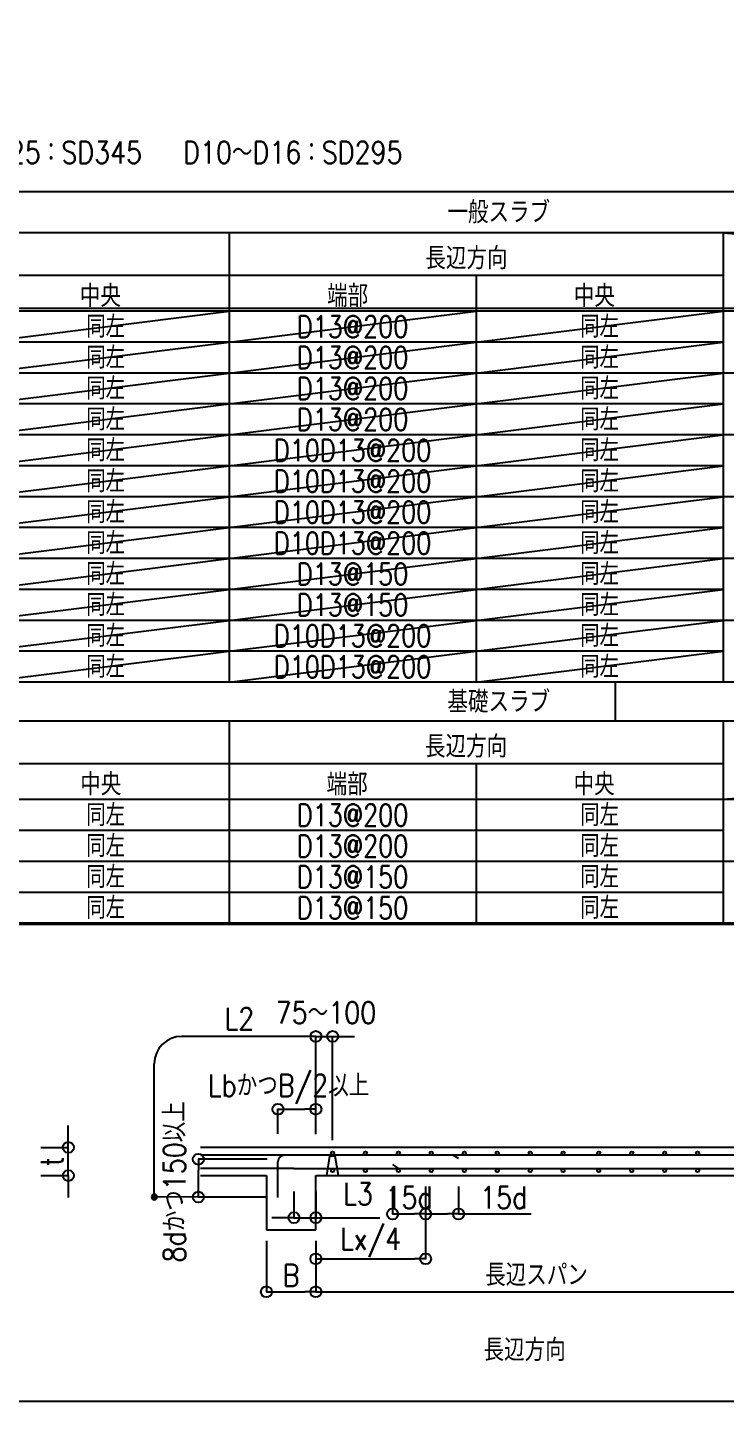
# Model space of a CAD drawing. Extents: x -668440 to 1010955, y -1678500 to 210463.
# Drawn here: x -200949 to -169150, y -1470930 to -1408326 of the extents above; entities that cross this region are included whole.
import ezdxf
from ezdxf.enums import TextEntityAlignment as Align

# ---------------------------------------------------------------- set-up
doc = ezdxf.new("R2010")
doc.units = 0
doc.header["$MEASUREMENT"] = 0
doc.linetypes.add('HA01', pattern=[1.5, 0.75, -0.75])
doc.layers.get('0').update_dxf_attribs({"color": 3, "linetype": 'CONTINUOUS'})
doc.layers.get('Defpoints').update_dxf_attribs({"color": 251, "linetype": 'CONTINUOUS'})
doc.layers.add('注記', color=3, linetype='CONTINUOUS')
doc.styles.add('DRACAD', font='txt', dxfattribs={"width": 0.85, "bigfont": 'extfont2'})
doc.dimstyles.new('MYDIM', dxfattribs={"dimtxt": 120, "dimasz": 20, "dimexe": 1.25, "dimexo": 50, "dimgap": 50, "dimtad": 1, "dimdec": 4, "dimdsep": 46, "dimtxsty": 'DRACAD', "dimblk": 'ORIGIN', "dimcen": 2.5, "dimadec": 0, "dimazin": 0, "dimtfac": 1, "dimtdec": 4, "dimtmove": 0, "dimatfit": 3, "dimfxl": 1, "dimtolj": 1, "dimtzin": 0, "dimarcsym": 0})

# ---------------------------------------------------------------- blocks, each defined once
blk = doc.blocks.new('_ORIGIN')
at = {"color": 0, "linetype": 'ByBlock', "lineweight": -2}
blk.add_line((0, 0), (-1, 0), dxfattribs=at)
blk.add_circle((0, 0), 0.5, dxfattribs=at)
blk = doc.blocks.new('*D9117')
at = {"layer": 'Defpoints', "color": 0}
for p in [(109196, -746974.6), (108796, -747172.7), (109196, -747278.3)]:
    blk.add_point(p, dxfattribs=at)
at = {"layer": '注記', "color": 0, "lineweight": -2}
for p, q in [((109196, -747014.6), (109196, -747279.6)), ((108796, -747212.7), (108796, -747279.6)), ((108836, -747278.3), (109156, -747278.3))]:
    blk.add_line(p, q, dxfattribs=at)
at = {"layer": '注記', "color": 0, "linetype": 'ByBlock', "lineweight": -2, "xscale": 40, "yscale": 40, "zscale": 40, "rotation": 180}
blk.add_blockref('_ORIGIN', (108796, -747278.3), dxfattribs=at)
at = {"layer": '注記', "color": 0, "linetype": 'ByBlock', "lineweight": -2, "xscale": 40, "yscale": 40, "zscale": 40}
blk.add_blockref('_ORIGIN', (109196, -747278.3), dxfattribs=at)
at = {"layer": '注記', "color": 0, "lineweight": 9, "insert": (108996, -747218.3), "char_height": 80, "attachment_point": 5, "style": 'DRACAD'}
blk.add_mtext('\\A1;Lx/4', dxfattribs=at)
blk = doc.blocks.new('*D9118')
at = {"layer": 'Defpoints', "color": 0}
for p in [(108716, -746993), (108796, -746993), (108796, -747128.3)]:
    blk.add_point(p, dxfattribs=at)
at = {"layer": '注記', "color": 0, "lineweight": -2}
for p, q in [((108716, -747033), (108716, -747129.5)), ((108796, -747033), (108796, -747129.5)), ((108676, -747128.3), (108636, -747128.3)), ((108716, -747128.3), (108796, -747128.3)), ((108836, -747128.3), (109029.3, -747128.3))]:
    blk.add_line(p, q, dxfattribs=at)
at = {"layer": '注記', "color": 0, "linetype": 'ByBlock', "lineweight": -2, "xscale": 40, "yscale": 40, "zscale": 40}
blk.add_blockref('_ORIGIN', (108716, -747128.3), dxfattribs=at)
at = {"layer": '注記', "color": 0, "linetype": 'ByBlock', "lineweight": -2, "xscale": 40, "yscale": 40, "zscale": 40, "rotation": 180}
blk.add_blockref('_ORIGIN', (108796, -747128.3), dxfattribs=at)
at = {"layer": '注記', "color": 0, "lineweight": 9, "insert": (108896, -747001.6), "char_height": 80, "attachment_point": 1, "line_spacing_factor": 1.142579, "style": 'DRACAD'}
blk.add_mtext('\\A1;L3', dxfattribs=at)
blk = doc.blocks.new('*D9119')
at = {"layer": 'Defpoints', "color": 0}
for p in [(109075.6, -746974.7), (109196, -746974.7), (109196, -747114.7)]:
    blk.add_point(p, dxfattribs=at)
at = {"layer": '注記', "color": 0, "lineweight": -2}
for p, q in [((109075.6, -747014.7), (109075.6, -747116)), ((109196, -747014.7), (109196, -747116)), ((109115.6, -747114.7), (109156, -747114.7))]:
    blk.add_line(p, q, dxfattribs=at)
at = {"layer": '注記', "color": 0, "linetype": 'ByBlock', "lineweight": -2, "xscale": 40, "yscale": 40, "zscale": 40, "rotation": 180}
blk.add_blockref('_ORIGIN', (109075.6, -747114.7), dxfattribs=at)
at = {"layer": '注記', "color": 0, "linetype": 'ByBlock', "lineweight": -2, "xscale": 40, "yscale": 40, "zscale": 40}
blk.add_blockref('_ORIGIN', (109196, -747114.7), dxfattribs=at)
at = {"layer": '注記', "color": 0, "lineweight": 9, "insert": (109135.8, -747054.7), "char_height": 80, "attachment_point": 5, "style": 'DRACAD'}
blk.add_mtext('\\A1;15d', dxfattribs=at)
blk = doc.blocks.new('*D9120')
at = {"layer": 'Defpoints', "color": 0}
for p in [(109196, -746974.7), (109316, -746974.7), (109316, -747114.7)]:
    blk.add_point(p, dxfattribs=at)
at = {"layer": '注記', "color": 0, "lineweight": -2}
for p, q in [((109196, -747014.7), (109196, -747116)), ((109316, -747014.7), (109316, -747116)), ((109236, -747114.7), (109276, -747114.7)), ((109316, -747114.7), (109580.2, -747114.7))]:
    blk.add_line(p, q, dxfattribs=at)
at = {"layer": '注記', "color": 0, "linetype": 'ByBlock', "lineweight": -2, "xscale": 40, "yscale": 40, "zscale": 40, "rotation": 180}
blk.add_blockref('_ORIGIN', (109196, -747114.7), dxfattribs=at)
at = {"layer": '注記', "color": 0, "linetype": 'ByBlock', "lineweight": -2, "xscale": 40, "yscale": 40, "zscale": 40}
blk.add_blockref('_ORIGIN', (109316, -747114.7), dxfattribs=at)
at = {"layer": '注記', "color": 0, "lineweight": 9, "insert": (109480.9, -747054.7), "char_height": 80, "attachment_point": 5, "style": 'DRACAD'}
blk.add_mtext('\\A1;15d', dxfattribs=at)
blk = doc.blocks.new('*D9121')
at = {"layer": 'Defpoints', "color": 0}
for p in [(108616, -747172.7), (108796, -747172.7), (108796, -747398.5)]:
    blk.add_point(p, dxfattribs=at)
at = {"layer": '注記', "color": 0, "lineweight": -2}
for p, q in [((108616, -747212.7), (108616, -747399.7)), ((108796, -747212.7), (108796, -747399.7)), ((108656, -747398.5), (108756, -747398.5))]:
    blk.add_line(p, q, dxfattribs=at)
at = {"layer": '注記', "color": 0, "linetype": 'ByBlock', "lineweight": -2, "xscale": 40, "yscale": 40, "zscale": 40, "rotation": 180}
blk.add_blockref('_ORIGIN', (108616, -747398.5), dxfattribs=at)
at = {"layer": '注記', "color": 0, "linetype": 'ByBlock', "lineweight": -2, "xscale": 40, "yscale": 40, "zscale": 40}
blk.add_blockref('_ORIGIN', (108796, -747398.5), dxfattribs=at)
at = {"layer": '注記', "color": 0, "lineweight": 9, "insert": (108706, -747338.5), "char_height": 80, "attachment_point": 5, "style": 'DRACAD'}
blk.add_mtext('\\A1;B', dxfattribs=at)
blk = doc.blocks.new('*D9122')
at = {"layer": 'Defpoints', "color": 0}
for p in [(107753.8, -746872.3), (107893.8, -746872.3), (107753.8, -746974.8)]:
    blk.add_point(p, dxfattribs=at)
at = {"layer": '注記', "color": 0, "lineweight": -2}
for p, q in [((107893.8, -746832.3), (107893.8, -746792.3)), ((107793.8, -746872.3), (107895.1, -746872.3)), ((107893.8, -746974.8), (107893.8, -746872.3)), ((107793.8, -746974.8), (107895.1, -746974.8)), ((107893.8, -747014.8), (107893.8, -747054.8))]:
    blk.add_line(p, q, dxfattribs=at)
at = {"layer": '注記', "color": 0, "linetype": 'ByBlock', "lineweight": -2, "xscale": 40, "yscale": 40, "zscale": 40}
for p, rotation in [((107893.8, -746872.3), 270), ((107893.8, -746974.8), 90)]:
    blk.add_blockref('_ORIGIN', p, dxfattribs=dict(at, rotation=rotation))
at = {"layer": '注記', "color": 0, "lineweight": 9, "insert": (107833.8, -746923.6), "char_height": 80, "attachment_point": 5, "rotation": 90, "style": 'DRACAD'}
blk.add_mtext('\\A1;t', dxfattribs=at)
blk = doc.blocks.new('*D9135')
at = {"layer": 'Defpoints', "color": 0}
for p in [(108796, -746732.9), (108658, -746863.1), (108796, -746863.1)]:
    blk.add_point(p, dxfattribs=at)
at = {"layer": '注記', "color": 0, "lineweight": -2}
for p, q in [((108658, -746823.1), (108658, -746731.7)), ((108698, -746732.9), (108756, -746732.9)), ((108796, -746823.1), (108796, -746731.7))]:
    blk.add_line(p, q, dxfattribs=at)
at = {"layer": '注記', "color": 0, "linetype": 'ByBlock', "lineweight": -2, "xscale": 40, "yscale": 40, "zscale": 40, "rotation": 180}
blk.add_blockref('_ORIGIN', (108658, -746732.9), dxfattribs=at)
at = {"layer": '注記', "color": 0, "linetype": 'ByBlock', "lineweight": -2, "xscale": 40, "yscale": 40, "zscale": 40}
blk.add_blockref('_ORIGIN', (108796, -746732.9), dxfattribs=at)
at = {"layer": '注記', "color": 0, "lineweight": 9, "insert": (108402.9, -746606.3), "char_height": 80, "attachment_point": 1, "line_spacing_factor": 1.142579, "style": 'DRACAD'}
blk.add_mtext('\\A1;LbかつB/2以上', dxfattribs=at)
blk = doc.blocks.new('*D9136')
at = {"layer": 'Defpoints', "color": 0}
for p in [(108857.2, -746467.6), (108796, -746864.5), (108857.2, -746885.4)]:
    blk.add_point(p, dxfattribs=at)
at = {"layer": '注記', "color": 0, "lineweight": -2}
for p, q in [((108756, -746467.6), (108716, -746467.6)), ((108796, -746824.5), (108796, -746466.4)), ((108796, -746467.6), (108857.2, -746467.6)), ((108857.2, -746845.4), (108857.2, -746466.4)), ((108897.2, -746467.6), (108937.2, -746467.6))]:
    blk.add_line(p, q, dxfattribs=at)
at = {"layer": '注記', "color": 0, "linetype": 'ByBlock', "lineweight": -2, "xscale": 40, "yscale": 40, "zscale": 40}
blk.add_blockref('_ORIGIN', (108796, -746467.6), dxfattribs=at)
at = {"layer": '注記', "color": 0, "linetype": 'ByBlock', "lineweight": -2, "xscale": 40, "yscale": 40, "zscale": 40, "rotation": 180}
blk.add_blockref('_ORIGIN', (108857.2, -746467.6), dxfattribs=at)
at = {"layer": '注記', "color": 0, "lineweight": 9, "insert": (108649.8, -746341), "char_height": 80, "attachment_point": 1, "line_spacing_factor": 1.142579, "style": 'DRACAD'}
blk.add_mtext('\\A1;75～100', dxfattribs=at)
blk = doc.blocks.new('*D9137')
at = {"layer": 'Defpoints', "color": 0}
for p in [(108367.8, -746915.3), (108658, -746915.3), (108658, -747053.3)]:
    blk.add_point(p, dxfattribs=at)
at = {"layer": '注記', "color": 0, "lineweight": -2}
for p, q in [((108618, -746915.3), (108366.6, -746915.3)), ((108367.8, -747013.3), (108367.8, -746955.3)), ((108618, -747053.3), (108366.6, -747053.3))]:
    blk.add_line(p, q, dxfattribs=at)
at = {"layer": '注記', "color": 0, "linetype": 'ByBlock', "lineweight": -2, "xscale": 40, "yscale": 40, "zscale": 40}
for p, rotation in [((108367.8, -746915.3), 90), ((108367.8, -747053.3), 270)]:
    blk.add_blockref('_ORIGIN', p, dxfattribs=dict(at, rotation=rotation))
at = {"layer": '注記', "color": 0, "lineweight": 9, "insert": (108241.2, -747291.4), "char_height": 80, "attachment_point": 1, "rotation": 90, "line_spacing_factor": 1.142579, "style": 'DRACAD'}
blk.add_mtext('\\A1;8dかつ150以上', dxfattribs=at)
blk = doc.blocks.new('床スラブリスト')
at = {"layer": '注記'}
blk.add_hatch(color=256, dxfattribs=at).paths.add_polyline_path([(108207.14979, -747062.72803), (108209.73798, -747062.38729), (108212.14979, -747061.38829), (108214.22085, -747059.7991), (108215.81004, -747057.72803), (108216.80904, -747055.31622), (108217.14979, -747052.72803), (108216.80904, -747050.13984), (108215.81004, -747047.72803), (108214.22085, -747045.65697), (108212.14979, -747044.06778), (108209.73798, -747043.06878), (108207.14979, -747042.72803), (108204.5616, -747043.06878), (108202.14979, -747044.06778), (108200.07872, -747045.65697), (108198.48953, -747047.72803), (108197.49053, -747050.13984), (108197.14979, -747052.72803), (108197.49053, -747055.31622), (108198.48953, -747057.72803), (108200.07872, -747059.7991), (108202.14979, -747061.38829), (108204.5616, -747062.38729)], flags=0)
at = {"layer": 'Defpoints'}
for p, q in [((110279.99994, -743538.59997), (113925.52514, -743814.20002)), ((107579.99994, -743936.90002), (108479.99994, -743824.20002)), ((108479.99994, -743936.90002), (109379.99994, -743824.20002)), ((109379.99994, -743936.90002), (110279.99994, -743824.20002)), ((107579.99994, -744049.60002), (108479.99994, -743936.90002)), ((108479.99994, -744049.60002), (109379.99994, -743936.90002)), ((109379.99994, -744049.60002), (110279.99994, -743936.90002)), ((107579.99994, -744162.30002), (108479.99994, -744049.60002)), ((108479.99994, -744162.30002), (109379.99994, -744049.60002)), ((109379.99994, -744162.30002), (110279.99994, -744049.60002)), ((107579.99994, -744275.00002), (108479.99994, -744162.30002)), ((108479.99994, -744275.00002), (109379.99994, -744162.30002)), ((109379.99994, -744275.00002), (110279.99994, -744162.30002)), ((107579.99994, -744387.70002), (108479.99994, -744275.00002)), ((108479.99994, -744387.70002), (109379.99994, -744275.00002)), ((109379.99994, -744387.70002), (110279.99994, -744275.00002)), ((107579.99994, -744500.40002), (108479.99994, -744387.70002)), ((107579.99994, -744500.40002), (108479.99994, -744387.70002)), ((108479.99994, -744500.40002), (109379.99994, -744387.70002)), ((108479.99994, -744500.40002), (109379.99994, -744387.70002)), ((109379.99994, -744500.40002), (110279.99994, -744387.70002)), ((109379.99994, -744500.40002), (110279.99994, -744387.70002)), ((107579.99994, -744613.10002), (108479.99994, -744500.40002)), ((108479.99994, -744613.10002), (109379.99994, -744500.40002)), ((109379.99994, -744613.10002), (110279.99994, -744500.40002)), ((107579.99994, -744725.80001), (108479.99994, -744613.10001)), ((107579.99994, -744725.80002), (108479.99994, -744613.10002)), ((108479.99994, -744725.80001), (109379.99994, -744613.10001)), ((108479.99994, -744725.80002), (109379.99994, -744613.10002)), ((109379.99994, -744725.80001), (110279.99994, -744613.10001)), ((109379.99994, -744725.80002), (110279.99994, -744613.10002)), ((107579.99994, -744838.50002), (108479.99994, -744725.80002)), ((108479.99994, -744838.50002), (109379.99994, -744725.80002)), ((109379.99994, -744838.50002), (110279.99994, -744725.80002)), ((107579.99994, -744951.20001), (108479.99994, -744838.50001)), ((107579.99994, -744951.20002), (108479.99994, -744838.50002)), ((108479.99994, -744951.20001), (109379.99994, -744838.50001)), ((108479.99994, -744951.20002), (109379.99994, -744838.50002)), ((109379.99994, -744951.20001), (110279.99994, -744838.50001)), ((109379.99994, -744951.20002), (110279.99994, -744838.50002)), ((107579.99994, -745063.90002), (108479.99994, -744951.20002)), ((108479.99994, -745063.90002), (109379.99994, -744951.20002)), ((109379.99994, -745063.90002), (110279.99994, -744951.20002)), ((107579.99994, -745176.60002), (108479.99994, -745063.90002)), ((107579.99994, -745176.60002), (108479.99994, -745063.90002)), ((108479.99994, -745176.60002), (109379.99994, -745063.90002)), ((108479.99994, -745176.60002), (109379.99994, -745063.90002)), ((109379.99994, -745176.60002), (110279.99994, -745063.90002)), ((109886.94574, -745176.60001), (109886.94574, -745319.00004)), ((113922.09861, -745319.00004), (110279.99994, -745604.60014))]:
    blk.add_line(p, q, dxfattribs=at)
at = {"layer": '注記'}
for p, q in [((113925.52514, -743388.59997), (104999.99994, -743388.59997)), ((113925.52514, -743538.59997), (104999.99994, -743538.59997)), ((108479.99994, -743538.59997), (108479.99994, -745176.60001)), ((110279.99994, -743538.59997), (110279.99994, -745176.60001)), ((110279.99994, -743694.20002), (106679.99994, -743694.20002)), ((109379.99994, -743694.20002), (109379.99994, -745176.60001)), ((113925.52514, -743814.20002), (104999.99994, -743814.20002)), ((113925.52514, -743824.20002), (104999.99994, -743824.20002)), ((110279.99994, -743936.90002), (106259.99994, -743936.90002)), ((113925.52514, -744049.60002), (104999.99994, -744049.60002)), ((113925.52514, -744049.60002), (104999.99994, -744049.60002)), ((110279.99994, -744162.30002), (106259.99994, -744162.30002)), ((113925.52514, -744275.00002), (104999.99994, -744275.00002)), ((113925.52514, -744275.00002), (104999.99994, -744275.00002)), ((110279.99994, -744387.70002), (106259.99994, -744387.70002)), ((110279.99994, -744387.70002), (106259.99994, -744387.70002)), ((113925.52515, -744500.40002), (104999.99995, -744500.40002)), ((110279.99995, -744613.10002), (106259.99995, -744613.10002)), ((113925.52515, -744725.80002), (104999.99995, -744725.80002)), ((110279.99995, -744838.50002), (106259.99995, -744838.50002)), ((113925.52514, -744951.20001), (104999.99994, -744951.20001)), ((110279.99998, -745063.90001), (106259.99998, -745063.90001)), ((113925.52517, -745176.60001), (104999.99997, -745176.60001)), ((113925.52514, -745319.00004), (104999.99994, -745319.00004)), ((108479.99994, -745319.00004), (108479.99994, -746055.40014)), ((110279.99994, -745319.00004), (110279.99994, -746055.40014)), ((110279.99994, -745474.60014), (106679.99994, -745474.60014)), ((109379.99994, -745474.60014), (109379.99994, -746055.40014)), ((113925.52514, -745604.60014), (104999.99994, -745604.60014)), ((110279.99994, -745717.30014), (106259.99994, -745717.30014)), ((113925.52514, -745830.00014), (104999.99994, -745830.00014)), ((113925.52514, -745830.00014), (104999.99994, -745830.00014)), ((110279.99994, -745942.70014), (106259.99994, -745942.70014)), ((113925.52514, -746059.60007), (104999.99993, -746059.60007)), ((113925.52514, -746059.60007), (104999.99993, -746059.60007)), ((113925.52514, -746055.40014), (104999.99994, -746055.40014)), ((113925.52514, -746055.40014), (104999.99994, -746055.40014)), ((113925.52514, -746055.40014), (104999.99994, -746055.40014)), ((113925.52514, -746055.40014), (104999.99994, -746055.40014)), ((113925.52514, -746055.40017), (104999.99994, -746055.40017)), ((113925.52514, -746059.60007), (104999.99994, -746059.60007)), ((113925.52514, -746059.60013), (104999.99994, -746059.60013)), ((113925.52514, -746059.60013), (104999.99994, -746059.60013)), ((104999.99995, -746055.40023), (113925.52514, -746055.40023)), ((113925.52514, -746059.60013), (104999.99995, -746059.60013)), ((108795.99016, -746467.63112), (108307.14979, -746467.63112)), ((108207.14979, -747042.72803), (108207.14979, -746567.63112)), ((110815.99014, -746872.32804), (108375.59017, -746872.32804)), ((108657.99017, -747054.72803), (108657.99017, -746924.72804)), ((110815.99014, -746900.72804), (108679.99017, -746900.72804)), ((108845.59016, -746903.52804), (108834.39016, -746974.72804)), ((108866.79016, -746903.52804), (108845.59016, -746903.52804)), ((108877.99016, -746974.72804), (108866.79016, -746903.52804)), ((109075.55512, -746934.96756), (109096.82131, -746948.72804)), ((109315.99016, -746912.16979), (109294.37796, -746900.72804)), ((108375.59017, -746974.72804), (108615.99017, -746974.72804)), ((108615.99017, -746974.72804), (108615.99017, -747172.72803)), ((108715.99016, -746948.72804), (110815.99014, -746948.72804)), ((108795.99016, -747172.72803), (108795.99016, -746974.72804)), ((108795.99016, -746974.72804), (110815.99014, -746974.72804)), ((108366.58922, -747053.30524), (108217.14979, -747052.72803)), ((108615.99017, -747172.72803), (108795.99016, -747172.72803)), ((108795.99016, -747398.46619), (110335.74016, -747398.46619)), ((113925.52514, -747798.40022), (104999.99995, -747798.40022))]:
    blk.add_line(p, q, dxfattribs=at)
at = {"layer": '注記', "linetype": 'HA01', "ltscale": 500}
for p, q in [((108679.99017, -746900.72804), (108375.59017, -746900.72804)), ((108715.99016, -746948.72804), (108375.59017, -746948.72804))]:
    blk.add_line(p, q, dxfattribs=at)
at = {"layer": '注記'}
for centre in [(108857.19016, -746892.72804), (108976.79016, -746892.72804), (109096.79016, -746892.72804), (109216.79015, -746892.72804), (109337.19015, -746892.72804), (109457.19015, -746892.72804), (109577.19015, -746892.72804), (109697.19014, -746892.72804), (109827.19014, -746892.72804), (109947.19014, -746892.72804), (110067.19014, -746892.72804), (110187.19014, -746892.72804), (108857.19016, -746956.72804), (108976.79016, -746956.72804), (109096.79016, -746956.72804), (109216.79015, -746956.72804), (109337.19015, -746956.72804), (109457.19015, -746956.72804), (109577.19015, -746956.72804), (109697.19014, -746956.72804), (109827.19014, -746956.72804), (109947.19014, -746956.72804), (110067.19014, -746956.72804), (110187.19014, -746956.72804)]:
    blk.add_circle(centre, 6, dxfattribs=at)
for centre, radius, start, end in [((108307.14979, -746567.63112), 100, 90, 180), ((108681.99017, -746924.72804), 24, 90, 180), ((108207.14979, -747052.72803), 10, 0, 180), ((108207.14979, -747052.72803), 10, 180, 0)]:
    blk.add_arc(centre, radius, start, end, dxfattribs=at)
at = {"layer": '注記', "style": 'DRACAD', "width": 0.8}
for s, p in [('同左', (108029.99994, -743880.55002)), ('D13@200', (108929.99993, -743880.55003)), ('同左', (109829.99993, -743880.55003)), ('同左', (108029.99994, -743993.25002)), ('D13@200', (108929.99993, -743993.25003)), ('同左', (109829.99993, -743993.25003)), ('同左', (108029.99994, -744105.95002)), ('D13@200', (108929.99993, -744105.95003)), ('同左', (109829.99993, -744105.95003)), ('同左', (108029.99994, -744218.65002)), ('D13@200', (108929.99993, -744218.65003)), ('同左', (109829.99993, -744218.65003)), ('同左', (108029.99993, -744331.35002)), ('D10D13@200', (108929.99992, -744331.35003)), ('同左', (109829.99992, -744331.35003)), ('同左', (108029.99993, -744444.05002)), ('D10D13@200', (108929.99992, -744444.05003)), ('同左', (109829.99992, -744444.05003)), ('同左', (108029.99996, -744556.75002)), ('D10D13@200', (108929.99995, -744556.75002)), ('同左', (109829.99995, -744556.75002)), ('同左', (108029.99996, -744669.45002)), ('D10D13@200', (108929.99995, -744669.45002)), ('同左', (109829.99995, -744669.45002)), ('同左', (108029.99993, -744782.15002)), ('D13@150', (108929.99992, -744782.15002)), ('同左', (109829.99992, -744782.15002)), ('同左', (108029.99993, -744894.85002)), ('D13@150', (108929.99992, -744894.85002)), ('同左', (109829.99992, -744894.85002)), ('同左', (108029.99993, -745007.55003)), ('D10D13@200', (108929.99992, -745007.55003)), ('同左', (109829.99992, -745007.55003)), ('同左', (108029.99993, -745120.25003)), ('D10D13@200', (108929.99992, -745120.25003)), ('同左', (109829.99992, -745120.25003)), ('同左', (108029.99994, -745660.95014)), ('D13@200', (108929.99994, -745660.95014)), ('同左', (109829.99994, -745660.95014)), ('同左', (108029.99994, -745773.65014)), ('D13@200', (108929.99994, -745773.65014)), ('同左', (109829.99994, -745773.65014)), ('同左', (108029.99994, -745886.35014)), ('D13@150', (108929.99994, -745886.35014)), ('同左', (109829.99994, -745886.35014)), ('同左', (108029.99994, -745999.05014)), ('D13@150', (108929.99994, -745999.05014)), ('同左', (109829.99994, -745999.05014))]:
    blk.add_text(s, height=80, dxfattribs=at).set_placement(p, align=Align.MIDDLE_CENTER)
at = {"layer": '注記', "linetype": 'Continuous', "insert": (106120, -742805.26652), "char_height": 80, "attachment_point": 1, "style": 'DRACAD'}
blk.add_mtext('共通事項(特記無き限り)\\P\\pxi-3,l4t4;1.^Iコンクリート材料:^IFC21\\P2.^I鉄筋材料：\\P    D29～\u3000\u3000：SD390\u3000\u3000D19～D25：SD345\u3000\u3000D10～D16：SD295', dxfattribs=at)
at = {"layer": '注記', "char_height": 80, "style": 'DRACAD'}
for s, insert, width, attachment_point in [('一般スラブ', (109462.76254, -743463.59997), 580.42175, 5), ('長辺方向', (109195.22179, -743591.16252), 448.945, 1), ('中央', (107935.86783, -743728.66252), 224.4725, 1), ('端部', (108837.04294, -743728.66252), 224.4725, 1), ('中央', (109736.3076, -743728.66252), 224.4725, 1), ('基礎スラブ', (109462.76254, -745247.80003), 580.42175, 5), ('長辺方向', (109193.83762, -745370.93765), 448.945, 1), ('中央', (107937.32816, -745509.06265), 224.4725, 1), ('端部', (108835.23369, -745509.06265), 224.4725, 1), ('中央', (109735.35891, -745509.06265), 224.4725, 1), ('L2', (108463.65702, -746363.01422), 103.578025, 1), ('長辺スパン', (109413.25186, -747297.36923), 442.5315, 1), ('長辺方向', (109407.30746, -747570.4758), 410.464, 1)]:
    blk.add_mtext(s, dxfattribs=dict(at, insert=insert, width=width, attachment_point=attachment_point))
at = {"layer": '注記', "lineweight": 9}
for base, p1, p2, text, picture, middle in [((108857.19016, -746467.63112), (108795.99016, -746864.4807), (108857.19016, -746885.35965), '75～100', '*D9136', (108826.59016, -746467.63112)), ((108795.99016, -746732.92861), (108657.99017, -746863.07956), (108795.99016, -746863.07956), 'LbかつB/2以上', '*D9135', (108726.99016, -746732.92861)), ((108795.99016, -747128.29071), (108715.99016, -746992.95218), (108795.99016, -746992.95218), 'L3', '*D9118', (108952.65683, -747128.29071)), ((109195.99016, -747114.72804), (109075.55512, -746974.72804), (109195.99016, -746974.72804), '15d', '*D9119', (109135.77264, -747114.72804)), ((109315.99016, -747114.72804), (109195.99016, -746974.72804), (109315.99016, -746974.72804), '15d', '*D9120', (109480.87905, -747114.72804))]:
    dim = blk.add_linear_dim(base=base, p1=p1, p2=p2, text=text, dimstyle='MYDIM', override={"dimtxt": 80, "dimasz": 40, "dimexo": 40, "dimgap": 20, "dimtad": 3, "dimtmove": 0}, dxfattribs=at)
    dim.commit()
    dim.dimension.update_dxf_attribs({"geometry": picture, "text_midpoint": middle, "dimtype": 128})
dim = blk.add_linear_dim(base=(108367.83922, -746915.30524), p1=(108657.99017, -747053.30524), p2=(108657.99017, -746915.30524), angle=90, text='8dかつ150以上', dimstyle='MYDIM', override={"dimtxt": 80, "dimasz": 40, "dimexo": 40, "dimgap": 20, "dimtad": 3, "dimtxsty": 'DRACAD', "dimtmove": 0, "dimtfill": 0, "dimtfillclr": 0}, dxfattribs=at)
dim.commit()
dim.dimension.update_dxf_attribs({"geometry": '*D9137', "text_midpoint": (108367.83922, -746984.30524), "dimtype": 128})
dim = blk.add_linear_dim(base=(107893.84874, -746872.32804), p1=(107753.84874, -746974.82804), p2=(107753.84874, -746872.32804), angle=90, text='t', dimstyle='MYDIM', override={"dimtxt": 80, "dimasz": 40, "dimexo": 40, "dimgap": 20}, dxfattribs=at)
dim.commit()
dim.dimension.update_dxf_attribs({"geometry": '*D9122', "text_midpoint": (107833.84874, -746923.57804)})
for base, p1, p2, text, picture, middle in [((109195.99016, -747278.30682), (108795.99016, -747172.72803), (109195.99016, -746974.57574), 'Lx/4', '*D9117', (108995.99016, -747218.30682)), ((108795.99016, -747398.46619), (108615.99017, -747172.72803), (108795.99016, -747172.72803), 'B', '*D9121', (108705.99016, -747338.46619))]:
    dim = blk.add_linear_dim(base=base, p1=p1, p2=p2, text=text, dimstyle='MYDIM', override={"dimtxt": 80, "dimasz": 40, "dimexo": 40, "dimgap": 20}, dxfattribs=at)
    dim.commit()
    dim.dimension.update_dxf_attribs({"geometry": picture, "text_midpoint": middle})

msp = doc.modelspace()

# ---------------------------------------------------------------- block references
at = {"xscale": 12.5, "yscale": 12.5, "zscale": 12.5}
msp.add_blockref('床スラブリスト', (-1547762.25647, 7876549.6902), dxfattribs=at)

doc.saveas('drawing.dxf')
